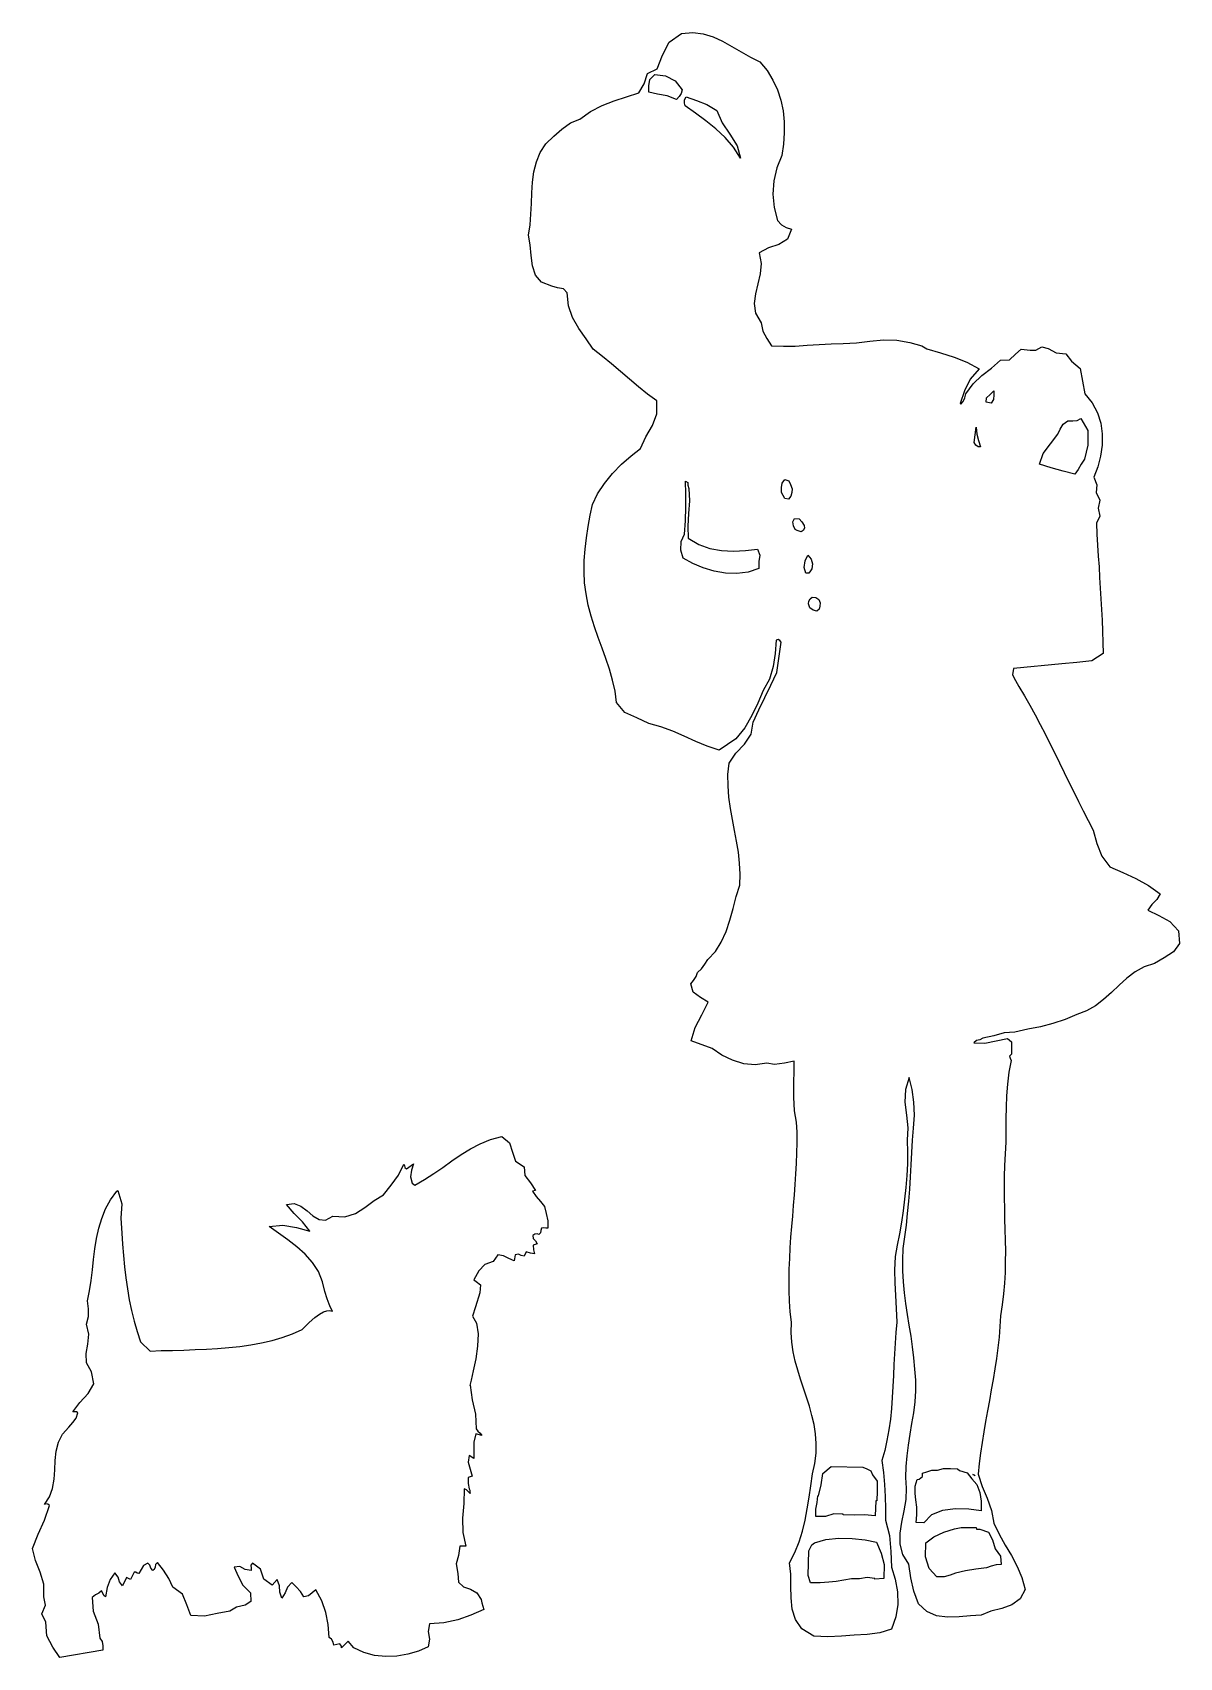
# Model space of a CAD drawing. Extents: x 752 to 847, y 21 to 156.
import ezdxf

# ---------------------------------------------------------------- set-up
doc = ezdxf.new("R2010")
doc.units = 0
doc.header["$MEASUREMENT"] = 0
doc.layers.add('LAYER_1', color=7, linetype='CONTINUOUS')

msp = doc.modelspace()

# ---------------------------------------------------------------- linework, layer by layer
at = {"layer": 'LAYER_1', "linetype": 'CONTINUOUS'}
for points in [[(812.52, 153.25), (813.12, 152.52), (813.6, 151.73), (813.98, 150.92), (814.25, 150.07), (814.43, 149.19), (814.52, 148.28), (814.53, 147.36), (814.47, 146.42), (814.34, 145.47), (813.92, 144.45), (813.67, 143.38), (813.6, 142.28), (813.71, 141.18), (813.98, 140.1), (814.3, 139.74), (814.7, 139.53), (815.12, 139.39), (814.8, 138.54), (814.09, 138.11), (813.23, 137.83), (812.46, 137.42), (812.62, 136.55), (812.55, 135.69), (812.35, 134.85), (812.14, 134.03), (812.04, 133.22), (812.15, 132.42), (812.61, 131.63), (812.75, 130.94), (813.08, 130.32), (813.48, 129.72), (814.47, 129.68), (815.45, 129.7), (816.43, 129.76), (817.42, 129.83), (818.41, 129.89), (819.41, 129.9), (820.52, 129.98), (821.63, 130.11), (822.75, 130.21), (823.85, 130.2), (824.93, 129.99), (825.44, 129.87), (825.93, 129.71), (826.33, 129.46), (827.48, 129.15), (828.59, 128.79), (829.66, 128.36), (830.68, 127.82), (829.94, 126.96), (829.45, 125.99), (829.1, 124.95), (829.16, 124.89), (829.36, 125.12), (829.5, 125.42), (829.58, 125.73), (830.17, 126.56), (830.9, 127.25), (831.69, 127.88), (832.44, 128.53), (833.19, 128.57), (833.67, 129.03), (834.15, 129.45), (834.89, 129.37), (835.36, 129.36), (835.85, 129.63), (836.38, 129.49), (837.04, 129.14), (837.86, 129.05), (838.32, 128.44), (839.05, 127.83), (839.23, 126.78), (839.42, 125.73), (840.03, 124.99), (840.47, 124.18), (840.74, 123.32), (840.86, 122.42), (840.85, 121.5), (840.72, 120.59), (840.49, 119.69), (840.17, 118.84), (840.42, 118.21), (840.36, 117.56), (840.67, 116.93), (840.54, 116.28), (840.67, 115.62), (840.38, 115.02), (840.43, 114.11), (840.48, 113.2), (840.54, 112.31), (840.6, 111.42), (840.65, 110.54), (840.7, 109.66), (840.76, 108.77), (840.8, 107.89), (840.85, 106.99), (840.88, 106.08), (840.92, 105.16), (840.94, 104.23), (840.01, 103.62), (838.76, 103.5), (837.51, 103.39), (833.52, 103), (833.43, 102.48), (833.69, 101.99), (833.96, 101.51), (834.42, 100.73), (834.87, 99.95), (835.3, 99.16), (835.72, 98.37), (836.13, 97.58), (836.53, 96.78), (836.93, 95.99), (837.32, 95.19), (837.71, 94.39), (838.1, 93.59), (838.5, 92.79), (838.89, 91.99), (839.29, 91.2), (839.69, 90.4), (840.11, 89.61), (840.43, 88.51), (840.82, 87.44), (841.48, 86.57), (842.57, 86.09), (843.66, 85.59), (844.7, 85.02), (845.65, 84.34), (845.39, 83.86), (844.97, 83.45), (844.64, 82.99), (845.56, 82.53), (846.47, 82.05), (847.18, 81.26), (847.26, 80.22), (846.77, 79.54), (845.98, 79.04), (845.18, 78.55), (844.34, 78.28), (843.59, 77.86), (842.91, 77.35), (842.26, 76.77), (841.62, 76.17), (840.98, 75.59), (840.3, 75.06), (839.57, 74.64), (838.77, 74.35), (837.79, 73.92), (836.78, 73.59), (835.75, 73.33), (834.69, 73.11), (833.64, 72.88), (832.74, 72.82), (831.88, 72.56), (830.98, 72.38), (830.72, 72.24), (830.44, 72.18), (830.24, 71.99), (831.15, 71.97), (832.08, 72.17), (833.01, 72.35), (833.35, 72.08), (833.34, 71.57), (833.34, 71.06), (833.18, 70.9), (833.24, 70.71), (833.31, 70.53), (833.13, 69.55), (833.01, 68.58), (832.94, 67.61), (832.9, 66.65), (832.89, 65.69), (832.88, 64.73), (832.87, 63.77), (832.84, 62.8), (832.77, 61.82), (832.74, 60.93), (832.73, 60.04), (832.74, 59.16), (832.76, 58.27), (832.78, 57.39), (832.81, 56.52), (832.83, 55.64), (832.85, 54.75), (832.84, 53.87), (832.82, 52.98), (832.78, 52.09), (832.7, 51.2), (832.59, 50.29), (832.44, 49.38), (832.44, 49.38), (832.39, 48.49), (832.32, 47.61), (832.22, 46.73), (832.1, 45.85), (831.97, 44.98), (831.83, 44.1), (831.68, 43.24), (831.52, 42.37), (831.36, 41.5), (831.21, 40.63), (831.06, 39.76), (830.92, 38.89), (830.79, 38.02), (830.68, 37.14), (830.59, 36.26), (830.59, 36.26), (830.91, 35.25), (831.33, 34.27), (831.69, 33.27), (831.88, 32.21), (832.32, 31.29), (832.83, 30.4), (833.34, 29.52), (833.82, 28.63), (834.21, 27.7), (834.47, 26.72), (834.47, 26.72), (834.07, 25.93), (833.39, 25.45), (832.54, 25.15), (831.65, 24.91), (830.83, 24.6), (829.95, 24.53), (829.01, 24.44), (828.06, 24.42), (827.15, 24.54), (826.33, 24.88), (825.64, 25.53), (825.26, 26.58), (825.02, 27.68), (824.84, 28.81), (824.34, 29.62), (824.13, 30.47), (824.14, 31.37), (824.28, 32.29), (824.47, 33.23), (824.62, 34.17), (824.66, 35.1), (824.6, 35.99), (824.62, 36.89), (824.7, 37.78), (824.82, 38.67), (824.96, 39.57), (825.11, 40.46), (825.25, 41.36), (825.36, 42.26), (825.43, 43.16), (825.43, 44.06), (825.35, 44.97), (825.35, 44.97), (825.27, 45.9), (825.16, 46.81), (825.03, 47.71), (824.88, 48.61), (824.74, 49.5), (824.6, 50.4), (824.49, 51.29), (824.4, 52.2), (824.34, 53.11), (824.34, 54.03), (824.39, 54.96), (824.51, 55.92), (824.65, 56.89), (824.75, 57.87), (824.84, 58.87), (824.92, 59.88), (824.98, 60.89), (825.03, 61.9), (825.09, 62.92), (825.15, 63.92), (825.23, 64.92), (825.31, 66), (825.27, 67.07), (825.13, 68.12), (824.87, 69.13), (824.56, 68.13), (824.53, 67.08), (824.65, 66), (824.76, 64.94), (824.72, 63.94), (824.74, 62.95), (824.73, 61.97), (824.69, 61), (824.61, 60.02), (824.5, 59.05), (824.38, 58.09), (824.23, 57.13), (824.07, 56.18), (823.89, 55.24), (823.71, 54.3), (823.66, 53.17), (823.69, 52.11), (823.75, 51.06), (823.81, 49.99), (823.86, 48.85), (823.77, 48), (823.71, 47.13), (823.66, 46.24), (823.62, 45.34), (823.58, 44.43), (823.53, 43.52), (823.48, 42.61), (823.41, 41.71), (823.32, 40.81), (823.2, 39.93), (823.04, 39.06), (822.85, 38.22), (822.6, 37.4), (822.76, 36.41), (822.84, 35.42), (822.88, 34.42), (822.91, 33.43), (822.93, 32.45), (823.24, 31.19), (823.36, 29.87), (823.41, 28.57), (823.71, 27.57), (823.9, 26.53), (823.93, 25.48), (823.77, 24.44), (823.41, 23.44), (822.44, 23.12), (821.39, 23), (820.32, 22.94), (819.26, 22.84), (818.15, 22.8), (816.97, 22.84), (815.98, 23.47), (815.47, 24.22), (815.2, 25.08), (815.11, 26.02), (815.09, 26.99), (815.07, 27.98), (814.97, 28.93), (815.41, 29.78), (815.76, 30.65), (816.04, 31.55), (816.26, 32.46), (816.44, 33.4), (816.59, 34.35), (816.73, 35.31), (816.88, 36.29), (817.07, 37.16), (817.17, 38), (817.18, 38.81), (817.12, 39.6), (817, 40.38), (816.82, 41.14), (816.61, 41.89), (816.38, 42.64), (816.13, 43.38), (815.88, 44.13), (815.65, 44.88), (815.44, 45.64), (815.27, 46.41), (815.15, 47.2), (815.1, 48.01), (815.12, 48.85), (815.03, 49.72), (814.97, 50.6), (814.94, 51.48), (814.94, 52.36), (814.95, 53.24), (814.99, 54.13), (815.03, 55.01), (815.09, 55.89), (815.16, 56.77), (815.23, 57.64), (815.31, 58.52), (815.38, 59.39), (815.44, 60.27), (815.5, 61.14), (815.55, 62), (815.58, 62.87), (815.6, 63.72), (815.59, 64.58), (815.56, 65.43), (815.56, 65.43), (815.39, 66.37), (815.33, 67.5), (815.33, 68.66), (815.36, 69.7), (815.36, 70.47), (814.56, 70.3), (813.72, 70.21), (813.09, 70.32), (812.13, 70.16), (811.18, 70.25), (810.25, 70.55), (809.37, 70.98), (808.56, 71.51), (806.83, 72.17), (807.16, 73.25), (807.71, 74.3), (808.23, 75.36), (807.61, 75.74), (807, 76.2), (806.8, 76.88), (807.01, 77.15), (807.23, 77.49), (807.36, 77.83), (807.69, 78.13), (807.95, 78.5), (808.2, 78.88), (808.83, 79.55), (809.32, 80.34), (809.71, 81.22), (810.02, 82.16), (810.29, 83.13), (810.56, 84.11), (810.85, 85.05), (810.89, 85.96), (810.84, 86.87), (810.74, 87.77), (810.59, 88.68), (810.42, 89.58), (810.24, 90.49), (810.08, 91.41), (809.95, 92.33), (809.88, 93.27), (809.87, 94.21), (809.96, 95.16), (810.53, 95.97), (811.24, 96.74), (811.8, 97.56), (811.96, 98.56), (812.44, 99.57), (812.93, 100.59), (813.42, 101.62), (813.92, 102.65), (814.28, 105.18), (814.17, 105.31), (814.02, 105.4), (813.86, 105.33), (813.77, 104.23), (813.61, 103.15), (813.31, 102.12), (812.79, 101.18), (812.34, 100.13), (811.85, 99.09), (811.26, 98.09), (810.52, 97.16), (809.15, 96.23), (808.16, 96.56), (807.2, 96.95), (806.25, 97.38), (805.3, 97.8), (804.32, 98.17), (803.31, 98.44), (802.33, 98.92), (801.33, 99.34), (800.65, 100.17), (800.52, 101.11), (800.32, 102.03), (800.07, 102.93), (799.77, 103.81), (799.45, 104.68), (799.13, 105.56), (798.82, 106.44), (798.54, 107.33), (798.3, 108.24), (798.12, 109.18), (798, 110.08), (797.96, 111.01), (797.97, 111.94), (798.04, 112.89), (798.15, 113.83), (798.3, 114.76), (798.47, 115.68), (798.66, 116.57), (799.07, 117.47), (799.64, 118.33), (800.31, 119.14), (801.06, 119.91), (801.85, 120.6), (802.62, 121.22), (803.08, 122.18), (803.61, 123.13), (803.99, 124.1), (803.99, 125.16), (803.21, 125.72), (802.46, 126.32), (801.71, 126.95), (800.97, 127.59), (800.23, 128.23), (799.48, 128.84), (798.72, 129.43), (798.13, 130.29), (797.53, 131.16), (797.01, 132.07), (796.66, 133.04), (796.57, 134.11), (796.24, 134.45), (795.75, 134.53), (795.29, 134.67), (794.44, 135), (793.94, 135.58), (793.69, 136.34), (793.58, 137.2), (793.5, 138.07), (793.35, 138.88), (793.48, 139.73), (793.55, 140.61), (793.59, 141.5), (793.62, 142.39), (793.69, 143.27), (793.81, 144.13), (794.01, 144.95), (794.33, 145.73), (794.8, 146.44), (795.44, 147.08), (796.12, 147.66), (796.83, 148.18), (797.61, 148.48), (798.5, 149.13), (799.45, 149.63), (800.45, 150.01), (801.48, 150.34), (802.5, 150.66), (802.94, 151.42), (803.21, 152.27), (804.02, 152.66), (804.44, 153.79), (805.01, 154.86), (806.02, 155.58), (806.95, 155.67), (807.82, 155.56), (808.64, 155.31), (809.43, 154.94), (810.2, 154.51), (810.96, 154.06), (811.73, 153.62), (812.52, 153.25)], [(775.25, 56.39), (774.65, 57.18), (773.94, 57.87), (773.31, 58.6), (773.95, 58.68), (774.51, 58.46), (775.02, 58.08), (775.51, 57.66), (776.01, 57.36), (776.55, 57.31), (777.15, 57.64), (777.15, 57.64), (778.15, 57.57), (779.02, 57.86), (779.81, 58.36), (780.58, 58.92), (781.36, 59.4), (781.98, 60.21), (782.59, 61.03), (783.03, 61.94), (783.09, 61.83), (783.12, 61.67), (783.24, 61.55), (783.83, 61.97), (783.66, 61.45), (783.57, 60.9), (783.72, 60.36), (783.95, 60.21), (784.75, 60.66), (785.52, 61.16), (786.27, 61.68), (787.01, 62.22), (787.77, 62.74), (788.55, 63.22), (789.36, 63.64), (790.22, 63.99), (791.14, 64.24), (791.78, 63.71), (792.02, 62.95), (792.28, 62.2), (792.99, 61.73), (793.05, 61.01), (793.52, 60.39), (793.94, 59.76), (793.68, 59.7), (793.98, 59.26), (794.34, 58.85), (794.69, 58.45), (794.83, 57.87), (794.95, 57.24), (794.96, 56.63), (794.79, 56.65), (794.61, 56.67), (794.42, 56.63), (794.37, 56.45), (794.36, 56.25), (794.21, 56.12), (794.06, 56.16), (793.88, 56.14), (793.71, 56.03), (793.75, 55.78), (793.94, 55.59), (794.06, 55.35), (793.74, 55.24), (793.78, 54.86), (793.85, 54.51), (793.52, 54.57), (793.16, 54.67), (792.99, 54.33), (792.76, 54.39), (792.52, 54.49), (792.24, 54.42), (792.18, 53.95), (791.73, 54.14), (791.29, 54.35), (790.81, 54.42), (790.42, 53.89), (789.75, 53.64), (789.23, 53.11), (788.82, 52.35), (789.02, 52.22), (789.38, 51.95), (789.32, 51.28), (788.96, 50.14), (788.73, 49.35), (789.06, 48.77), (789.18, 47.9), (789.13, 46.87), (788.98, 45.81), (788.78, 44.83), (788.6, 44.06), (788.49, 43.62), (788.52, 43.63), (788.7, 42.42), (788.96, 41.23), (789.02, 40.02), (789.17, 39.83), (789.34, 39.66), (789.5, 39.48), (788.99, 39.6), (788.84, 38.92), (788.84, 38.25), (788.84, 37.57), (788.43, 37.81), (788.36, 37.25), (788.53, 36.68), (788.7, 36.11), (788.36, 35.99), (788.36, 35.5), (788.43, 35.04), (788.5, 34.95), (788.51, 34.81), (788.52, 34.68), (788.36, 34.83), (788.22, 34.97), (788.04, 35.04), (787.99, 33.84), (787.9, 32.62), (787.91, 31.43), (788.16, 30.3), (787.68, 30.3), (787.55, 29.53), (787.36, 28.84), (787.5, 28.03), (787.55, 27.32), (787.96, 26.95), (788.54, 26.73), (789.09, 26.44), (789.44, 25.88), (789.5, 25.6), (789.57, 25.33), (789.65, 25.05), (788.59, 24.58), (787.49, 24.21), (786.35, 23.96), (785.15, 23.86), (785.06, 23.24), (785.17, 22.6), (785.06, 21.98), (784.25, 21.61), (783.37, 21.35), (782.46, 21.19), (781.53, 21.16), (780.6, 21.26), (779.71, 21.5), (778.88, 21.89), (778.41, 22.43), (777.87, 21.89), (777.86, 22.03), (777.79, 22.13), (777.72, 22.22), (777.24, 22.1), (777.18, 22.36), (777.04, 22.59), (776.86, 22.75), (776.77, 23.81), (776.57, 24.82), (776.24, 25.79), (775.75, 26.69), (775.44, 26.43), (775.15, 26.2), (774.74, 26.12), (774.48, 26.54), (774.12, 26.93), (773.75, 27.29), (773.39, 26.92), (773.2, 26.45), (772.92, 26), (772.77, 26.49), (772.73, 27.03), (772.53, 27.55), (772.14, 27.08), (771.45, 27.56), (771.15, 28.39), (770.5, 28.9), (770.37, 28.72), (770.38, 28.48), (770.38, 28.3), (769.9, 28.36), (769.45, 28.63), (768.98, 28.57), (769.32, 27.81), (769.71, 27.07), (770.33, 26.45), (770.37, 25.73), (769.88, 25.42), (769.18, 25.25), (768.63, 24.93), (767.57, 24.73), (766.52, 24.52), (765.4, 24.57), (765.06, 25.45), (764.69, 26.32), (763.91, 26.9), (763.58, 27.63), (763.14, 28.32), (762.63, 28.96), (762.46, 28.79), (762.43, 28.57), (762.36, 28.36), (762.31, 28.35), (762.27, 28.33), (762.24, 28.3), (762.09, 28.49), (762, 28.72), (761.83, 28.9), (761.48, 28.71), (761.29, 28.38), (761.08, 28.03), (760.95, 28.08), (760.84, 28.16), (760.69, 28.15), (760.39, 27.55), (760.07, 27.7), (759.74, 27.02), (759.48, 27.34), (759.39, 27.75), (759.11, 28.09), (758.71, 27.55), (758.46, 26.88), (758.34, 26.12), (758.19, 26.23), (758.1, 26.42), (758.01, 26.6), (757.77, 26.4), (757.51, 26.28), (757.23, 26.06), (757.3, 24.92), (757.71, 23.84), (757.86, 22.69), (758.05, 22.41), (758.11, 22.06), (758.1, 21.68), (754.55, 21.08), (753.97, 21.95), (753.47, 22.88), (753.39, 24.01), (753.06, 24.7), (753.37, 25.43), (753.21, 26.12), (753.21, 27.16), (752.91, 28.14), (752.53, 29.12), (752.28, 30.12), (752.74, 31.3), (753.27, 32.46), (753.68, 33.67), (753.56, 33.79), (753.4, 33.81), (753.27, 33.76), (753.7, 34.39), (753.95, 35.09), (754.07, 35.84), (754.13, 36.63), (754.17, 37.41), (754.25, 38.18), (754.43, 38.91), (754.76, 39.58), (755.3, 40.17), (755.3, 40.17), (755.61, 40.54), (755.91, 40.91), (756.04, 41.36), (755.92, 41.42), (755.76, 41.42), (755.62, 41.42), (756.21, 42.2), (756.9, 42.94), (757.35, 43.75), (757.17, 44.73), (756.76, 45.49), (756.73, 46.26), (756.86, 47.04), (756.94, 47.86), (756.76, 48.7), (756.91, 49.32), (756.92, 49.95), (756.85, 50.61), (757.01, 51.45), (757.13, 52.31), (757.24, 53.18), (757.34, 54.05), (757.45, 54.92), (757.59, 55.79), (757.77, 56.63), (758.02, 57.45), (758.33, 58.24), (758.74, 58.99), (759.26, 59.7), (759.35, 59.76), (759.67, 58.66), (759.6, 57.46), (759.68, 56.24), (759.74, 55.31), (759.82, 54.38), (759.91, 53.45), (760.01, 52.53), (760.14, 51.62), (760.29, 50.71), (760.47, 49.82), (760.69, 48.94), (760.94, 48.08), (761.23, 47.24), (762.03, 46.46), (762.95, 46.5), (763.88, 46.52), (764.81, 46.55), (765.74, 46.58), (766.68, 46.62), (767.6, 46.68), (768.53, 46.75), (769.44, 46.85), (770.35, 46.98), (771.24, 47.15), (772.12, 47.35), (772.97, 47.6), (773.81, 47.9), (774.62, 48.25), (774.62, 48.25), (775.18, 48.83), (775.66, 49.25), (776.06, 49.53), (776.39, 49.7), (776.66, 49.79), (776.86, 49.81), (777, 49.8), (777.09, 49.77), (777.12, 49.76), (777.11, 49.79), (777.06, 49.88), (776.97, 50.06), (776.84, 50.36), (776.68, 50.8), (776.5, 51.4), (776.29, 52.19), (775.96, 53.05), (775.47, 53.81), (774.87, 54.48), (774.17, 55.1), (773.42, 55.67), (772.64, 56.23), (771.88, 56.78), (773.01, 56.89), (774.13, 56.71), (775.25, 56.39)]]:
    msp.add_lwpolyline(points, dxfattribs=at)
at = {"layer": 'LAYER_1', "color": 7, "linetype": 'CONTINUOUS'}
for points in [[(806.08, 150.93), (806, 150.63), (805.83, 150.36), (805.6, 150.12), (804.85, 150.41), (804.04, 150.57), (803.31, 150.72), (803.32, 151.26), (803.41, 151.78), (803.81, 152.18), (804.7, 152.09), (805.51, 151.66), (806.08, 150.93)], [(808.94, 149.2), (809.39, 148.18), (810.04, 147.24), (810.63, 146.29), (810.91, 145.26), (810.34, 146.17), (809.65, 146.98), (808.87, 147.7), (808.04, 148.36), (807.18, 148.99), (806.32, 149.59), (806.26, 149.83), (806.27, 150.1), (806.41, 150.33), (807.28, 150.05), (808.13, 149.7), (808.94, 149.2)], [(831.67, 124.98), (831.25, 125.04), (831.29, 125.42), (831.58, 125.7), (831.88, 126), (831.9, 125.67), (831.87, 125.28), (831.67, 124.98)], [(830.77, 121.34), (830.59, 121.35), (830.39, 121.5), (830.27, 121.7), (830.42, 122.98), (830.48, 122.41), (830.61, 121.88), (830.77, 121.34)], [(839.39, 120.33), (839.12, 119.91), (838.86, 119.48), (838.59, 119.08), (837.62, 119.35), (836.63, 119.62), (835.66, 119.91), (835.98, 120.8), (836.59, 121.6), (837.19, 122.39), (837.37, 122.83), (837.64, 123.22), (838.02, 123.52), (838.42, 123.52), (838.8, 123.54), (839.09, 123.7), (839.68, 122.71), (839.68, 121.5), (839.39, 120.33)], [(806.62, 117.91), (806.68, 116.87), (806.61, 115.82), (806.55, 114.79), (806.59, 113.8), (807.46, 113.27), (808.38, 112.94), (809.34, 112.77), (810.33, 112.72), (811.32, 112.77), (812.31, 112.87), (812.51, 112.39), (812.44, 111.86), (812.43, 111.29), (811.54, 110.98), (810.61, 110.85), (809.66, 110.88), (808.72, 111.05), (807.81, 111.33), (806.96, 111.69), (806.17, 112.13), (805.98, 112.79), (805.99, 113.52), (806.26, 114.13), (806.35, 115.23), (806.39, 116.36), (806.39, 117.47), (806.35, 118.51), (806.55, 118.39), (806.56, 118.18), (806.62, 117.91)], [(815.18, 117.88), (815.17, 117.58), (815.09, 117.28), (814.88, 117.02), (814.59, 117.07), (814.43, 117.31), (814.31, 117.56), (814.3, 117.98), (814.37, 118.35), (814.58, 118.66), (814.9, 118.54), (815.06, 118.22), (815.18, 117.88)], [(816.19, 114.84), (816.2, 114.62), (816.11, 114.43), (815.92, 114.31), (815.77, 114.37), (815.6, 114.43), (815.45, 114.51), (815.31, 114.81), (815.24, 115.13), (815.39, 115.41), (815.76, 115.38), (816, 115.14), (816.19, 114.84)], [(816.82, 111.26), (816.7, 111.08), (816.57, 110.9), (816.31, 110.88), (816.19, 111.37), (816.27, 111.9), (816.49, 112.37), (816.75, 112.06), (816.88, 111.67), (816.82, 111.26)], [(817.5, 108.43), (817.49, 108.15), (817.42, 107.9), (817.23, 107.75), (816.92, 107.82), (816.65, 108.01), (816.55, 108.34), (816.57, 108.57), (816.67, 108.76), (816.85, 108.91), (817.14, 108.88), (817.39, 108.7), (817.5, 108.43)], [(821.05, 36.86), (821.37, 36.7), (821.71, 36.54), (821.83, 36.2), (822.23, 35.69), (822.23, 34.87), (822.21, 34.06), (822.13, 34.06), (822.07, 32.83), (821.18, 32.91), (820.34, 32.86), (819.41, 32.89), (819.41, 32.95), (818.64, 32.99), (817.96, 32.76), (817.15, 32.77), (817.16, 33.37), (817.27, 33.91), (817.32, 34.47), (817.38, 34.47), (817.59, 35.39), (817.74, 36.33), (818.43, 36.89), (821.05, 36.86)], [(829.04, 36.56), (829.67, 36.37), (830.07, 35.87), (830.48, 35.4), (830.73, 34.75), (830.84, 34.02), (830.83, 33.22), (829.81, 33.36), (828.71, 33.4), (827.65, 33.26), (826.74, 32.89), (826.09, 32.24), (825.47, 32.27), (825.5, 32.89), (825.5, 33.53), (825.44, 34.15), (825.38, 34.67), (825.38, 35.27), (825.53, 35.82), (825.7, 35.84), (825.84, 35.96), (825.97, 36.08), (825.97, 36.35), (826.34, 36.47), (826.75, 36.6), (827.22, 36.59), (827.72, 36.73), (828.29, 36.73), (828.87, 36.71), (829.04, 36.56)], [(830.33, 36.14), (830.15, 36.23), (830.27, 36.2), (830.33, 36.14)], [(822.16, 30.63), (822.56, 29.73), (822.81, 28.78), (822.78, 27.64), (822.04, 27.58), (822.04, 27.64), (821.39, 27.72), (820.77, 27.6), (820.1, 27.61), (819.46, 27.5), (818.84, 27.37), (818.22, 27.32), (817.5, 27.26), (816.72, 27.27), (816.52, 27.88), (816.58, 29.91), (816.69, 30.13), (816.81, 30.41), (817.03, 30.57), (817.99, 30.85), (819.06, 30.97), (820.17, 30.95), (821.22, 30.83), (822.16, 30.63)], [(830.42, 31.85), (830.45, 31.71), (830.59, 31.7), (830.74, 31.7), (831.46, 31.46), (831.77, 30.83), (831.99, 30.09), (832.44, 29.49), (832.5, 28.78), (832.07, 28.75), (831.67, 28.64), (831.28, 28.51), (830.4, 28.4), (829.55, 28.27), (828.72, 28.06), (828.27, 27.89), (827.77, 27.76), (827.17, 27.76), (826.52, 28.45), (826.24, 29.42), (826.27, 30.57), (826.93, 31.08), (827.75, 31.47), (828.63, 31.73), (829.17, 31.85), (829.79, 31.84), (830.42, 31.85)]]:
    msp.add_lwpolyline(points, dxfattribs=at)
at = {"layer": 'LAYER_1', "color": 7}
msp.add_solid([(830.33, 36.14), (830.15, 36.23), (830.33, 36.14), (830.27, 36.2)], dxfattribs=at)

doc.saveas('drawing.dxf')
